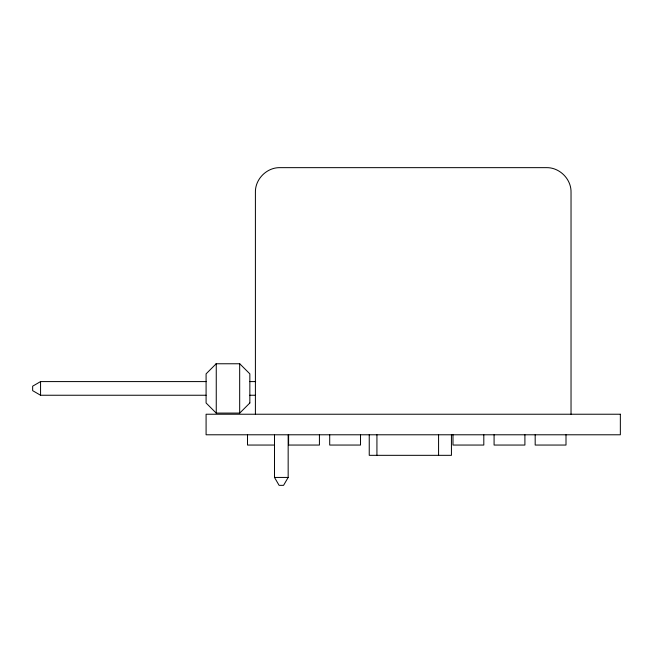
<?xml version="1.0" encoding="UTF-8"?>
<svg xmlns="http://www.w3.org/2000/svg" width="653" height="653" viewBox="0 0 653 653"><rect width="100%" height="100%" fill="white"/><g stroke="black" fill="none" stroke-linecap="round" stroke-linejoin="round"><path stroke-width="0.98" d="M288.161 435.061L288.161 477.441L283.565 485.35L279.1 485.35L274.505 477.441L274.505 435.061M206.087 381.589L40.559 381.589L32.65 386.184L32.65 390.649L40.559 395.245L206.087 395.245M216.192 363.762L239.741 363.762M249.846 381.589L255.658 381.589M249.846 395.245L255.388 395.245M216.192 413.08L239.741 413.08M274.35 445.052L247.503 445.052L247.503 434.784M274.505 477.441L288.161 477.441M571.032 414.231L571.032 192.202C571.31 179.077 559.605 167.372 546.479 167.65L279.966 167.65C266.832 167.372 255.127 179.077 255.405 192.202L255.405 414.231M566.004 434.784L566.004 445.052L535.182 445.052L535.182 434.784M524.906 434.784L524.906 445.052L494.084 445.052L494.084 434.784M483.808 434.784L483.808 445.052L452.986 445.052L452.986 434.784M451.435 434.784L451.435 455.329L369.239 455.329L369.239 434.784M438.571 434.784L438.571 455.329M376.928 434.784L376.928 455.329M360.521 434.784L360.521 445.052L329.7 445.052L329.7 434.784M319.423 434.784L319.423 445.052L288.602 445.052L288.602 434.784M40.559 381.589L40.559 395.245M216.257 363.697L206.087 373.859L206.087 402.974L216.257 413.145L216.257 363.697M249.846 402.974L239.675 413.145L239.675 363.697L249.846 373.859L249.846 402.974M620.35 414.231L206.087 414.231L206.087 434.784L620.35 434.784L620.35 414.231"/></g></svg>
